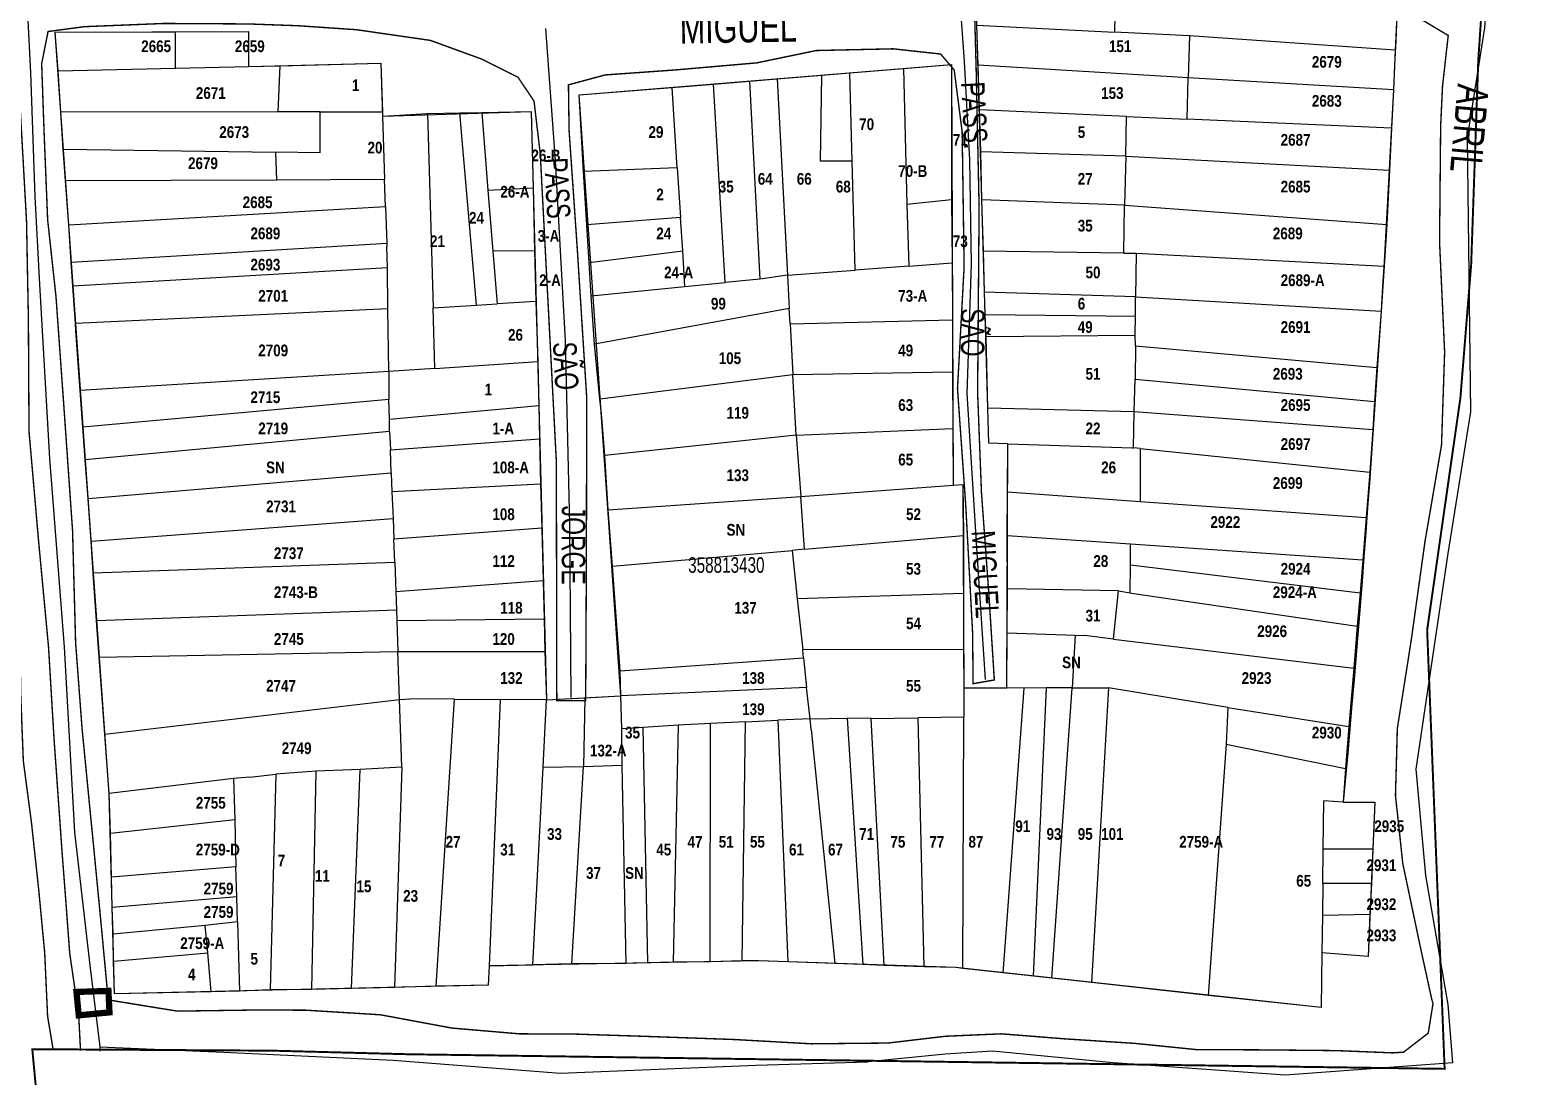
# Model space of a CAD drawing. Extents: x 201676 to 203188, y 4837754 to 4839005.
# Drawn here: x 202997.1 to 203188, y 4838047.1 to 4838181.3 of the extents above; entities that cross this region are included whole.
import ezdxf
from ezdxf.enums import TextEntityAlignment as Align

# ---------------------------------------------------------------- set-up
doc = ezdxf.new("R2010")
doc.units = 0
doc.header["$LTSCALE"] = 1.5
doc.header["$MEASUREMENT"] = 0
for name, pattern in [('PHANTOMX2', [5, 2.5, -0.5, 0.5, -0.5, 0.5, -0.5]), ('TRACO_11', [8, 3, -1, 3, -1]), ('TRACO_25', [8, 3, -1, 1, -1, 1, -1])]:
    doc.linetypes.add(name, pattern=pattern)
for name, color, linetype in [('CD-MALHA-LOTES', 40, 'CONTINUOUS'), ('CD_TXT_QUADRA', 7, 'CONTINUOUS'), ('HD-CANAIS', 7, 'CONTINUOUS'), ('LM-LIM-SETOR-FISCAL', 7, 'CONTINUOUS'), ('RU-QUADRAS', 210, 'CONTINUOUS'), ('SV-EIXO-RUA-N-PAV', 6, 'CONTINUOUS'), ('SV-EIXO-RUA-PAV', 20, 'CONTINUOUS'), ('SV-PONTE-BUEIRO', 7, 'CONTINUOUS'), ('SV-RUA-NAO-PAV-S-GUIA-C-GUIA', 7, 'PHANTOMX2'), ('SV-RUA-PAVIM-S-GUIA-C-GUIA', 7, 'CONTINUOUS'), ('SV-TXT-RUA-N-PAV-S-GUIA-C-GUIA', 7, 'CONTINUOUS'), ('SV-TXT-RUA-PAV-S-GUIA-C-GUIA', 7, 'CONTINUOUS'), ('Th_NmrPort', 7, 'CONTINUOUS')]:
    doc.layers.add(name, color=color, linetype=linetype)
doc.styles.add('ARIAL', font='ARIAL.TTF')
doc.styles.get("Standard").update_dxf_attribs({"font": 'swisscbo.ttf'})
doc.linetypes.add('Limite', pattern='A,20,-3,[130,ltypeshp.shx,S=6.35,R=0,X=0,Y=0],-3,20', length=46)

msp = doc.modelspace()

# ---------------------------------------------------------------- linework, layer by layer
at = {"layer": 'CD-MALHA-LOTES', "linetype": 'Continuous'}
for p, q in [((203136.24, 4838185.7), (203136.11, 4838181)), ((203118.49, 4838181.9), (203136.11, 4838181)), ((203118.64, 4838176.76), (203118.49, 4838181.9)), ((203172.31, 4838183.09), (203172.09, 4838178.71)), ((203000.41, 4838181), (203015.83, 4838181.04)), ((203000.76, 4838176.05), (203000.41, 4838181)), ((203015.79, 4838176.4), (203015.83, 4838181.04)), ((203015.83, 4838181.04), (203025.15, 4838181.07)), ((203025.15, 4838181.07), (203025.16, 4838176.61)), ((203145.72, 4838180.52), (203136.11, 4838181)), ((203145.72, 4838180.52), (203145.58, 4838175.16)), ((203172.09, 4838178.71), (203145.72, 4838180.52)), ((203172.09, 4838178.71), (203171.86, 4838173.6)), ((203000.76, 4838176.05), (203015.79, 4838176.4)), ((203001.12, 4838170.74), (203000.76, 4838176.05)), ((203015.79, 4838176.4), (203025.16, 4838176.61)), ((203025.16, 4838176.61), (203029.17, 4838176.68)), ((203029.17, 4838176.68), (203028.93, 4838170.78)), ((203029.17, 4838176.68), (203042.13, 4838177.02)), ((203042.13, 4838177.02), (203042.32, 4838170.81)), ((203098.63, 4838175.48), (203102.2, 4838175.78)), ((203102.2, 4838175.78), (203109.08, 4838176.34)), ((203102.5, 4838164.47), (203102.2, 4838175.78)), ((203109.08, 4838176.34), (203115.26, 4838176.84)), ((203109.08, 4838176.34), (203109.51, 4838158.92)), ((203115.26, 4838176.84), (203115.24, 4838159.5)), ((203145.58, 4838175.16), (203118.64, 4838176.76)), ((203118.81, 4838171.06), (203118.64, 4838176.76)), ((203067.55, 4838172.95), (203079.45, 4838173.92)), ((203079.45, 4838173.92), (203084.73, 4838174.35)), ((203080.09, 4838163.6), (203079.45, 4838173.92)), ((203084.73, 4838174.35), (203089.34, 4838174.73)), ((203086.24, 4838148.91), (203084.73, 4838174.35)), ((203089.34, 4838174.73), (203092.91, 4838175.04)), ((203089.34, 4838174.73), (203090.68, 4838149.35)), ((203092.91, 4838175.04), (203098.63, 4838175.48)), ((203092.91, 4838175.04), (203094.23, 4838149.83)), ((203098.47, 4838164.47), (203098.63, 4838175.48)), ((203145.44, 4838169.86), (203145.58, 4838175.16)), ((203171.86, 4838173.6), (203145.58, 4838175.16)), ((203068.1, 4838163.16), (203067.55, 4838172.95)), ((203171.86, 4838173.6), (203171.63, 4838168.69)), ((203028.93, 4838170.78), (203001.12, 4838170.74)), ((203001.43, 4838166.02), (203001.12, 4838170.74)), ((203034.34, 4838170.79), (203028.93, 4838170.78)), ((203034.33, 4838165.52), (203034.34, 4838170.79)), ((203034.34, 4838170.79), (203042.32, 4838170.81)), ((203042.32, 4838170.81), (203042.35, 4838170.24)), ((203042.35, 4838170.24), (203048.12, 4838170.59)), ((203042.35, 4838170.24), (203042.61, 4838162.14)), ((203048.12, 4838170.59), (203052.23, 4838170.66)), ((203048.12, 4838170.59), (203048.81, 4838145.68)), ((203052.23, 4838170.66), (203055.05, 4838170.7)), ((203054.37, 4838146.02), (203052.23, 4838170.66)), ((203055.05, 4838170.7), (203061.37, 4838170.82)), ((203055.05, 4838170.7), (203055.85, 4838160.76)), ((203061.37, 4838170.82), (203061.62, 4838161.05)), ((203137.66, 4838170.21), (203118.81, 4838171.06)), ((203118.99, 4838165.67), (203118.81, 4838171.06)), ((203137.57, 4838165.12), (203137.66, 4838170.21)), ((203137.66, 4838170.21), (203145.44, 4838169.86)), ((203171.63, 4838168.69), (203145.44, 4838169.86)), ((203171.63, 4838168.69), (203171.37, 4838163.3)), ((203001.43, 4838166.02), (203028.67, 4838165.6)), ((203001.73, 4838162), (203001.43, 4838166.02)), ((203034.33, 4838165.52), (203028.67, 4838165.6)), ((203028.78, 4838162.09), (203028.67, 4838165.6)), ((203102.5, 4838164.47), (203098.47, 4838164.47)), ((203102.88, 4838150.49), (203102.5, 4838164.47)), ((203137.57, 4838165.12), (203118.99, 4838165.67)), ((203119.15, 4838159.49), (203118.99, 4838165.67)), ((203137.57, 4838165.12), (203137.43, 4838158.81)), ((203137.57, 4838165.12), (203171.37, 4838163.3)), ((203080.09, 4838163.6), (203068.1, 4838163.16)), ((203068.52, 4838156.3), (203068.1, 4838163.16)), ((203080.09, 4838163.6), (203080.53, 4838157.23)), ((203171.37, 4838163.3), (203171.03, 4838156.35)), ((203001.73, 4838162), (203028.78, 4838162.09)), ((203002.13, 4838156.25), (203001.73, 4838162)), ((203028.78, 4838162.09), (203042.61, 4838162.14)), ((203042.73, 4838158.63), (203042.61, 4838162.14)), ((203055.85, 4838160.76), (203061.62, 4838161.05)), ((203055.85, 4838160.76), (203056.48, 4838152.93)), ((203061.62, 4838161.05), (203061.83, 4838152.98)), ((203042.73, 4838158.63), (203002.13, 4838156.25)), ((203042.73, 4838158.63), (203042.89, 4838153.97)), ((203115.24, 4838159.5), (203109.51, 4838158.92)), ((203109.51, 4838158.92), (203109.76, 4838151.01)), ((203115.24, 4838159.5), (203115.34, 4838151.44)), ((203137.43, 4838158.81), (203119.15, 4838159.49)), ((203119.33, 4838152.94), (203119.15, 4838159.49)), ((203137.34, 4838152.67), (203137.43, 4838158.81)), ((203137.43, 4838158.81), (203171.03, 4838156.35)), ((203080.53, 4838157.23), (203068.52, 4838156.3)), ((203080.82, 4838152.99), (203080.53, 4838157.23)), ((203002.46, 4838151.53), (203002.13, 4838156.25)), ((203068.82, 4838151.49), (203068.52, 4838156.3)), ((203171.03, 4838156.35), (203170.67, 4838151.02)), ((203002.46, 4838151.53), (203042.89, 4838153.97)), ((203042.89, 4838153.97), (203042.9, 4838153.51)), ((203042.97, 4838150.77), (203042.9, 4838153.51)), ((203061.83, 4838152.98), (203056.48, 4838152.93)), ((203056.48, 4838152.93), (203057.02, 4838146.18)), ((203061.83, 4838152.98), (203062, 4838146.47)), ((203068.82, 4838151.49), (203080.82, 4838152.99)), ((203081.09, 4838148.4), (203080.82, 4838152.99)), ((203137.34, 4838152.67), (203119.33, 4838152.94)), ((203119.46, 4838147.69), (203119.33, 4838152.94)), ((203002.66, 4838148.45), (203002.46, 4838151.53)), ((203069.06, 4838147.21), (203068.82, 4838151.49)), ((203109.76, 4838151.01), (203102.88, 4838150.49)), ((203109.76, 4838151.01), (203115.34, 4838151.44)), ((203115.34, 4838151.44), (203115.37, 4838144.12)), ((203137.34, 4838152.67), (203138.92, 4838152.66)), ((203138.92, 4838152.66), (203138.83, 4838147.08)), ((203138.92, 4838152.66), (203170.67, 4838151.02)), ((203170.67, 4838151.02), (203170.28, 4838145.24)), ((203042.97, 4838150.77), (203002.66, 4838148.45)), ((203043.01, 4838145.52), (203042.97, 4838150.77)), ((203090.68, 4838149.35), (203086.24, 4838148.91)), ((203094.23, 4838149.83), (203090.68, 4838149.35)), ((203094.23, 4838149.83), (203102.88, 4838150.49)), ((203094.23, 4838149.83), (203094.46, 4838145.59)), ((203003, 4838143.64), (203002.66, 4838148.45)), ((203069.06, 4838147.21), (203081.09, 4838148.4)), ((203069.52, 4838140.99), (203069.06, 4838147.21)), ((203081.09, 4838148.4), (203086.24, 4838148.91)), ((203138.83, 4838147.08), (203119.46, 4838147.69)), ((203119.57, 4838144.8), (203119.46, 4838147.69)), ((203043.01, 4838145.52), (203003, 4838143.64)), ((203043.14, 4838137.48), (203043.01, 4838145.52)), ((203048.81, 4838145.68), (203054.37, 4838146.02)), ((203049.02, 4838137.88), (203048.81, 4838145.68)), ((203054.37, 4838146.02), (203057.02, 4838146.18)), ((203062, 4838146.47), (203057.02, 4838146.18)), ((203062, 4838146.47), (203062.22, 4838138.76)), ((203094.46, 4838145.59), (203069.52, 4838140.99)), ((203094.57, 4838143.59), (203094.46, 4838145.59)), ((203138.82, 4838144.59), (203138.83, 4838147.08)), ((203138.83, 4838147.08), (203170.28, 4838145.24)), ((203170.28, 4838145.24), (203169.75, 4838137.99)), ((203003.06, 4838142.73), (203003, 4838143.64)), ((203094.57, 4838143.59), (203115.37, 4838144.12)), ((203094.57, 4838143.59), (203094.93, 4838137.05)), ((203115.37, 4838144.12), (203115.39, 4838137.4)), ((203119.57, 4838144.8), (203138.82, 4838144.59)), ((203119.67, 4838141.97), (203119.57, 4838144.8)), ((203138.78, 4838142.17), (203138.82, 4838144.59)), ((203003.6, 4838135.06), (203003.06, 4838142.73)), ((203119.67, 4838141.97), (203138.78, 4838142.17)), ((203119.89, 4838132.8), (203119.67, 4838141.97)), ((203138.82, 4838140.78), (203138.78, 4838142.17)), ((203070.19, 4838133.95), (203069.52, 4838140.99)), ((203138.82, 4838140.78), (203138.79, 4838136.53)), ((203138.82, 4838140.78), (203169.75, 4838137.99)), ((203049.02, 4838137.88), (203043.14, 4838137.48)), ((203049.02, 4838137.88), (203062.22, 4838138.76)), ((203062.22, 4838138.76), (203062.37, 4838133.16)), ((203169.75, 4838137.99), (203169.44, 4838133.67)), ((203043.14, 4838137.48), (203003.6, 4838135.06)), ((203043.14, 4838137.48), (203043.16, 4838133.92)), ((203094.93, 4838137.05), (203070.19, 4838133.95)), ((203115.39, 4838137.4), (203094.93, 4838137.05)), ((203095.36, 4838129.33), (203094.93, 4838137.05)), ((203115.39, 4838137.4), (203115.42, 4838130.21)), ((203138.65, 4838132.31), (203138.79, 4838136.53)), ((203138.79, 4838136.53), (203169.44, 4838133.67)), ((203003.95, 4838130.36), (203003.6, 4838135.06)), ((203043.16, 4838133.92), (203003.95, 4838130.36)), ((203043.24, 4838131.39), (203043.16, 4838133.92)), ((203070.38, 4838132.12), (203070.19, 4838133.95)), ((203043.24, 4838131.39), (203062.37, 4838133.16)), ((203062.37, 4838133.16), (203062.45, 4838128.88)), ((203070.81, 4838126.73), (203070.38, 4838132.12)), ((203138.65, 4838132.31), (203119.89, 4838132.8)), ((203120.02, 4838128.3), (203119.89, 4838132.8)), ((203138.58, 4838127.73), (203138.65, 4838132.31)), ((203169.21, 4838130), (203138.65, 4838132.31)), ((203169.44, 4838133.67), (203169.21, 4838130)), ((203004.24, 4838126.19), (203003.95, 4838130.36)), ((203043.24, 4838129.79), (203043.24, 4838131.39)), ((203095.36, 4838129.33), (203115.42, 4838130.21)), ((203115.42, 4838130.21), (203115.47, 4838122.94)), ((203169.21, 4838130), (203168.83, 4838124.59)), ((203043.24, 4838129.79), (203004.24, 4838126.19)), ((203043.24, 4838129.79), (203043.35, 4838127.44)), ((203043.35, 4838127.44), (203062.45, 4838128.88)), ((203062.45, 4838128.88), (203062.6, 4838123.05)), ((203095.36, 4838129.33), (203070.81, 4838126.73)), ((203095.36, 4838129.33), (203095.92, 4838121.48)), ((203122.48, 4838128.23), (203120.02, 4838128.3)), ((203122.42, 4838122.07), (203122.48, 4838128.23)), ((203122.48, 4838128.23), (203138.38, 4838127.73)), ((203004.6, 4838121.18), (203004.24, 4838126.19)), ((203043.46, 4838124.47), (203043.35, 4838127.44)), ((203071.27, 4838119.77), (203070.81, 4838126.73)), ((203138.38, 4838127.73), (203138.58, 4838127.73)), ((203139.41, 4838127.64), (203138.58, 4838127.73)), ((203139.41, 4838127.64), (203139.42, 4838120.85)), ((203139.41, 4838127.64), (203168.83, 4838124.59)), ((203043.46, 4838124.47), (203004.6, 4838121.18)), ((203043.46, 4838124.47), (203043.55, 4838122.06)), ((203168.83, 4838124.59), (203168.38, 4838118.76)), ((203062.6, 4838123.05), (203043.55, 4838122.06)), ((203062.6, 4838123.05), (203062.75, 4838117.4)), ((203095.92, 4838121.48), (203115.47, 4838122.94)), ((203115.47, 4838122.94), (203116.69, 4838123.03)), ((203116.69, 4838123.03), (203116.76, 4838116.49)), ((203004.99, 4838115.74), (203004.6, 4838121.18)), ((203043.55, 4838122.06), (203043.69, 4838118.66)), ((203071.27, 4838119.77), (203095.92, 4838121.48)), ((203096.39, 4838114.7), (203095.92, 4838121.48)), ((203122.38, 4838116.43), (203122.42, 4838122.07)), ((203122.42, 4838122.07), (203139.42, 4838120.85)), ((203139.42, 4838120.85), (203168.38, 4838118.76)), ((203004.99, 4838115.74), (203043.69, 4838118.66)), ((203043.69, 4838118.66), (203043.8, 4838116.01)), ((203071.8, 4838112.54), (203071.27, 4838119.77)), ((203168.38, 4838118.76), (203167.95, 4838113.33)), ((203062.75, 4838117.4), (203043.8, 4838116.01)), ((203062.75, 4838117.4), (203062.9, 4838110.7)), ((203005.28, 4838111.64), (203004.99, 4838115.74)), ((203043.91, 4838113), (203043.8, 4838116.01)), ((203096.39, 4838114.7), (203094.81, 4838114.56)), ((203096.39, 4838114.7), (203116.76, 4838116.49)), ((203116.76, 4838116.49), (203116.77, 4838109.02)), ((203122.4, 4838109.65), (203122.38, 4838116.43)), ((203138.19, 4838115.35), (203122.38, 4838116.43)), ((203138.16, 4838112.69), (203138.19, 4838115.35)), ((203167.95, 4838113.33), (203138.19, 4838115.35)), ((203043.91, 4838113), (203005.28, 4838111.64)), ((203043.91, 4838113), (203044.04, 4838109.31)), ((203071.8, 4838112.54), (203094.81, 4838114.56)), ((203094.81, 4838114.56), (203095.48, 4838108.36)), ((203167.95, 4838113.33), (203167.59, 4838109.14)), ((203005.69, 4838105.55), (203005.28, 4838111.64)), ((203072.78, 4838099.11), (203071.8, 4838112.54)), ((203138.12, 4838109.11), (203138.16, 4838112.69)), ((203138.16, 4838112.69), (203167.59, 4838109.14)), ((203044.04, 4838109.31), (203062.9, 4838110.7)), ((203044.04, 4838109.31), (203044.12, 4838106.92)), ((203062.9, 4838110.7), (203063.04, 4838105.78)), ((203116.77, 4838109.02), (203095.48, 4838108.36)), ((203116.77, 4838109.02), (203116.79, 4838101.84)), ((203122.37, 4838104), (203122.4, 4838109.65)), ((203136.66, 4838109.38), (203122.4, 4838109.65)), ((203136.02, 4838103.18), (203136.66, 4838109.38)), ((203136.66, 4838109.38), (203138.12, 4838109.11)), ((203138.12, 4838109.11), (203138.29, 4838109.08)), ((203138.29, 4838109.08), (203167.23, 4838104.84)), ((203167.59, 4838109.14), (203167.23, 4838104.84)), ((203095.48, 4838108.36), (203096.18, 4838101.8)), ((203044.12, 4838106.92), (203005.69, 4838105.55)), ((203006.05, 4838100.86), (203005.69, 4838105.55)), ((203044.12, 4838106.92), (203044.16, 4838105.59)), ((203044.16, 4838105.59), (203063.04, 4838105.78)), ((203044.16, 4838105.59), (203044.3, 4838101.62)), ((203063.04, 4838105.78), (203063.14, 4838101.62)), ((203122.33, 4838096.95), (203122.37, 4838104)), ((203122.37, 4838104), (203131.1, 4838103.68)), ((203131.1, 4838103.68), (203130.71, 4838096.95)), ((203131.1, 4838103.68), (203132.27, 4838103.64)), ((203136.02, 4838103.18), (203132.27, 4838103.64)), ((203167.23, 4838104.84), (203166.79, 4838099.45)), ((203006.05, 4838100.86), (203044.3, 4838101.62)), ((203044.3, 4838101.62), (203063.14, 4838101.62)), ((203044.51, 4838095.44), (203044.3, 4838101.62)), ((203063.14, 4838101.62), (203063.36, 4838095.4)), ((203116.79, 4838101.84), (203096.18, 4838101.8)), ((203096.29, 4838100.78), (203096.18, 4838101.8)), ((203116.79, 4838101.84), (203116.82, 4838096.95)), ((203136.02, 4838103.18), (203166.79, 4838099.45)), ((203006.75, 4838090.98), (203006.05, 4838100.86)), ((203072.78, 4838099.11), (203096.29, 4838100.78)), ((203096.29, 4838100.78), (203096.68, 4838096.98)), ((203166.79, 4838099.45), (203166.16, 4838092)), ((203072.89, 4838095.9), (203072.78, 4838099.11)), ((203063.36, 4838095.4), (203068.25, 4838095.64)), ((203068.25, 4838095.64), (203068.08, 4838086.87)), ((203068.25, 4838095.64), (203072.89, 4838095.9)), ((203096.68, 4838096.98), (203072.89, 4838095.9)), ((203072.99, 4838091.69), (203072.89, 4838095.9)), ((203097.12, 4838092.95), (203096.68, 4838096.98)), ((203116.82, 4838096.95), (203116.84, 4838093.16)), ((203116.82, 4838096.95), (203122.33, 4838096.95)), ((203124.51, 4838096.89), (203122.33, 4838096.95)), ((203124.51, 4838096.89), (203122.36, 4838067.79)), ((203127.43, 4838096.95), (203124.51, 4838096.89)), ((203125.74, 4838059.98), (203127.43, 4838096.95)), ((203130.71, 4838096.95), (203127.43, 4838096.95)), ((203128.11, 4838059.7), (203130.71, 4838096.95)), ((203130.71, 4838096.95), (203135.37, 4838096.95)), ((203135.37, 4838096.95), (203133.18, 4838059.16)), ((203150.67, 4838094.42), (203135.37, 4838096.95)), ((203006.75, 4838090.98), (203044.51, 4838095.44)), ((203044.51, 4838095.44), (203045.82, 4838095.54)), ((203044.81, 4838086.77), (203044.51, 4838095.44)), ((203051.56, 4838095.5), (203045.82, 4838095.54)), ((203049.2, 4838058.68), (203051.56, 4838095.5)), ((203051.56, 4838095.5), (203057.41, 4838095.44)), ((203057.41, 4838095.44), (203055.99, 4838061.3)), ((203063.36, 4838095.4), (203057.41, 4838095.44)), ((203062.91, 4838086.75), (203063.36, 4838095.4)), ((203150.67, 4838094.42), (203150.43, 4838089.72)), ((203150.67, 4838094.42), (203166.16, 4838092)), ((203075.73, 4838091.86), (203072.99, 4838091.69)), ((203080.2, 4838092.14), (203075.73, 4838091.86)), ((203076.35, 4838061.67), (203075.73, 4838091.86)), ((203080.2, 4838092.14), (203079.57, 4838061.77)), ((203084.36, 4838092.35), (203080.2, 4838092.14)), ((203084.34, 4838061.83), (203084.36, 4838092.35)), ((203088.83, 4838092.59), (203084.36, 4838092.35)), ((203088.43, 4838061.93), (203088.83, 4838092.59)), ((203088.83, 4838092.59), (203093.01, 4838092.78)), ((203097.12, 4838092.95), (203093.01, 4838092.78)), ((203093.01, 4838092.78), (203094.28, 4838061.8)), ((203097.12, 4838092.95), (203101.87, 4838093.04)), ((203097.26, 4838091.62), (203097.12, 4838092.95)), ((203104.92, 4838093.03), (203101.87, 4838093.04)), ((203101.87, 4838093.04), (203103.88, 4838061.48)), ((203104.92, 4838093.03), (203110.98, 4838093.1)), ((203104.92, 4838093.03), (203106.56, 4838061.34)), ((203116.84, 4838093.16), (203110.98, 4838093.1)), ((203111.76, 4838061.19), (203110.98, 4838093.1)), ((203116.71, 4838060.95), (203116.84, 4838093.16)), ((203166.16, 4838092), (203165.74, 4838086.61)), ((203007.3, 4838083.39), (203006.75, 4838090.98)), ((203073.06, 4838087.02), (203072.99, 4838091.69)), ((203097.26, 4838091.62), (203100.3, 4838061.6)), ((203150.43, 4838089.72), (203148.14, 4838057.5)), ((203150.43, 4838089.72), (203165.74, 4838086.61)), ((203033.83, 4838086.25), (203028.68, 4838085.88)), ((203033.28, 4838058.28), (203033.83, 4838086.25)), ((203039.47, 4838086.48), (203033.83, 4838086.25)), ((203038.36, 4838058.41), (203039.47, 4838086.48)), ((203044.81, 4838086.77), (203039.47, 4838086.48)), ((203044.81, 4838086.77), (203043.88, 4838058.53)), ((203061.6, 4838061.41), (203062.91, 4838086.75)), ((203062.91, 4838086.75), (203068.08, 4838086.87)), ((203066.59, 4838061.55), (203068.08, 4838086.87)), ((203068.08, 4838086.87), (203073.06, 4838087.02)), ((203073.55, 4838061.61), (203073.06, 4838087.02)), ((203165.74, 4838086.61), (203165.44, 4838082.28)), ((203023.25, 4838085.3), (203007.3, 4838083.39)), ((203025.35, 4838085.47), (203023.25, 4838085.3)), ((203023.25, 4838085.3), (203023.4, 4838080.03)), ((203025.35, 4838085.47), (203028.68, 4838085.88)), ((203028.68, 4838085.88), (203027.94, 4838058.2)), ((203007.49, 4838078.28), (203007.3, 4838083.39)), ((203162.88, 4838076.27), (203162.96, 4838082.46)), ((203165.44, 4838082.28), (203162.96, 4838082.46)), ((203165.44, 4838082.28), (203169.5, 4838082.28)), ((203169.5, 4838082.28), (203169.23, 4838076.27)), ((203023.4, 4838080.03), (203007.49, 4838078.28)), ((203023.4, 4838080.03), (203023.56, 4838074.01)), ((203007.6, 4838072.68), (203007.49, 4838078.28)), ((203162.82, 4838071.85), (203162.88, 4838076.27)), ((203169.23, 4838076.27), (203162.88, 4838076.27)), ((203169.23, 4838076.27), (203169.04, 4838071.85)), ((203023.56, 4838074.01), (203007.6, 4838072.68)), ((203007.71, 4838068.79), (203007.6, 4838072.68)), ((203023.67, 4838070.16), (203023.56, 4838074.01)), ((203162.82, 4838071.85), (203162.77, 4838067.8)), ((203169.04, 4838071.85), (203162.82, 4838071.85)), ((203169.04, 4838071.85), (203168.86, 4838067.94)), ((203023.67, 4838070.16), (203007.71, 4838068.79)), ((203023.76, 4838066.94), (203023.67, 4838070.16)), ((203007.83, 4838065.34), (203007.71, 4838068.79)), ((203023.76, 4838066.94), (203019.63, 4838066.47)), ((203023.76, 4838066.94), (203024, 4838058.06)), ((203122.36, 4838067.79), (203121.81, 4838060.39)), ((203162.77, 4838067.8), (203162.7, 4838062.95)), ((203162.77, 4838067.8), (203168.86, 4838067.94)), ((203168.86, 4838067.94), (203168.62, 4838062.48)), ((203019.63, 4838066.47), (203007.83, 4838065.34)), ((203007.88, 4838061.89), (203007.83, 4838065.34)), ((203019.94, 4838062.95), (203019.63, 4838066.47)), ((203007.88, 4838061.89), (203019.94, 4838062.95)), ((203008.01, 4838057.71), (203007.88, 4838061.89)), ((203020.38, 4838057.97), (203019.94, 4838062.95)), ((203055.99, 4838061.3), (203055.89, 4838058.81)), ((203055.99, 4838061.3), (203061.6, 4838061.41)), ((203066.59, 4838061.55), (203061.6, 4838061.41)), ((203073.55, 4838061.61), (203066.59, 4838061.55)), ((203076.35, 4838061.67), (203073.55, 4838061.61)), ((203079.57, 4838061.77), (203076.35, 4838061.67)), ((203084.34, 4838061.83), (203079.57, 4838061.77)), ((203088.43, 4838061.93), (203084.34, 4838061.83)), ((203090.52, 4838061.95), (203088.43, 4838061.93)), ((203094.28, 4838061.8), (203090.52, 4838061.95)), ((203100.3, 4838061.6), (203094.28, 4838061.8)), ((203103.88, 4838061.48), (203100.3, 4838061.6)), ((203106.56, 4838061.34), (203103.88, 4838061.48)), ((203111.76, 4838061.19), (203106.56, 4838061.34)), ((203162.7, 4838062.95), (203162.61, 4838055.94)), ((203168.62, 4838062.48), (203162.7, 4838062.95)), ((203115.79, 4838061.07), (203111.76, 4838061.19)), ((203116.71, 4838060.95), (203115.79, 4838061.07)), ((203121.81, 4838060.39), (203116.71, 4838060.95)), ((203125.74, 4838059.98), (203121.81, 4838060.39)), ((203128.11, 4838059.7), (203125.74, 4838059.98)), ((203133.18, 4838059.16), (203128.11, 4838059.7)), ((203020.38, 4838057.97), (203008.01, 4838057.71)), ((203024, 4838058.06), (203020.38, 4838057.97)), ((203027.94, 4838058.2), (203024, 4838058.06)), ((203033.28, 4838058.28), (203027.94, 4838058.2)), ((203038.36, 4838058.41), (203033.28, 4838058.28)), ((203043.88, 4838058.53), (203038.36, 4838058.41)), ((203049.2, 4838058.68), (203043.88, 4838058.53)), ((203055.89, 4838058.81), (203049.2, 4838058.68)), ((203148.14, 4838057.5), (203133.18, 4838059.16)), ((203162.61, 4838055.94), (203148.14, 4838057.5))]:
    msp.add_line(p, q, dxfattribs=at)
at = {"layer": 'HD-CANAIS', "const_width": 0.18}
msp.add_lwpolyline([(202992.45, 4838180.97), (202992.64, 4838173.23), (202992.66, 4838165.22), (202993.1, 4838156.3), (202993.47, 4838148.23), (202994.07, 4838139.51), (202994.72, 4838130.99), (202995.01, 4838122.02), (202995.42, 4838113.7), (202995.86, 4838104.73), (202995.97, 4838096.38), (202996.31, 4838087.56), (202997.38, 4838079.47), (202997.51, 4838078.22), (202998.29, 4838070.99), (202999.05, 4838062.96), (202999.42, 4838054.85), (203000.14, 4838050.53)], dxfattribs=at)
at = {"layer": 'LM-LIM-SETOR-FISCAL', "linetype": 'Limite', "ltscale": 0.1}
msp.add_lwpolyline([(202799.42, 4837832.96, 0.25, 0.25, 0), (202822.48, 4837825.27, 0.25, 0.25, 0), (202824.7, 4837758.45, 0.25, 0.25, 0), (202914.71, 4837762.4, 0.25, 0.25, 0), (202953.65, 4837763.77, 0.25, 0.25, 0), (202989.93, 4837766.03, 0.25, 0.25, 0), (203012.38, 4837766.56, 0.25, 0.25, 0), (203010.37, 4837849.35, 0.25, 0.25, 0), (203009.91, 4837875.52, 0.25, 0.25, 0), (203008.2, 4837936.4, 0.25, 0.25, 0), (202997.46, 4838050.61, 0.25, 0.25, 0), (203028.27, 4838050.42, 0.25, 0.25, 0), (203045.71, 4838049.96, 0.25, 0.25, 0), (203178.43, 4838048.09, 0.25, 0.25, 0), (203176.19, 4838104.34, 0.25, 0.25, 0), (203180.45, 4838134.11, 0.25, 0.25, 0), (203181.83, 4838151.18, 0.25, 0.25, 0), (203182.74, 4838177.35, 0.25, 0.25, 0), (203185.72, 4838222.21, 0.25, 0.25, 0), (203186.62, 4838278.08, 0.25, 0.25, 0), (203183.34, 4838302.84, 0.25, 0.25, 0), (203180.94, 4838327.88, 0.25, 0.25, 0)], format="xyseb", dxfattribs=at)
at = {"layer": 'RU-QUADRAS', "color": 6, "linetype": 'Continuous'}
msp.add_lwpolyline([(203172.31, 4838183.09, -0.011571), (203165.44, 4838082.28), (203169.5, 4838082.28), (203168.62, 4838062.48), (203162.7, 4838062.95), (203162.61, 4838055.94), (203115.79, 4838061.07), (203090.52, 4838061.95), (203055.99, 4838061.3), (203055.89, 4838058.81), (203008.01, 4838057.71), (203007.3, 4838083.34), (203000.41, 4838181), (203025.15, 4838181.07), (203025.16, 4838176.61), (203042.13, 4838177.02), (203042.35, 4838170.24), (203061.37, 4838170.82), (203063.36, 4838095.4), (203072.89, 4838095.9), (203067.55, 4838172.95), (203115.26, 4838176.84), (203115.47, 4838122.94), (203116.69, 4838123.03), (203116.82, 4838096.95), (203122.33, 4838096.95), (203122.48, 4838128.23), (203120.02, 4838128.3), (203118.41, 4838185.04)], format="xyb", dxfattribs=at)
at = {"layer": 'SV-EIXO-RUA-N-PAV'}
for points in [[(203179.47, 4838048.88), (203178.9, 4838056.35), (203176.01, 4838072.87), (203174.77, 4838086.5), (203178.9, 4838114.17), (203181.79, 4838132.34), (203181.38, 4838167.44), (203183.59, 4838181.54), (203185.1, 4838203.37), (203187.16, 4838224.01), (203187.99, 4838244.87), (203185.92, 4838267.17), (203186.33, 4838283.28), (203184.37, 4838297.94), (203182.26, 4838346.44), (203175.13, 4838414.44), (203172.04, 4838444.05), (203166.94, 4838526.43), (203164.75, 4838562.15), (203161.94, 4838582.73)], [(202998.46, 4838305.37), (202998.13, 4838294.64), (202997.69, 4838277.48), (202996.8, 4838260.05), (202996.25, 4838239.02), (202996.03, 4838222.25), (202995.81, 4838200.17), (202996.86, 4838183.4), (202997.24, 4838175.77), (202997.8, 4838159.94), (202998.35, 4838149.43), (202999.68, 4838126.35), (203001.56, 4838102.17), (203002.89, 4838078.43), (203004.77, 4838061.72), (203006.1, 4838050.93), (203006.1, 4838050.35)], [(203119.6, 4838098.03), (203118.52, 4838114.27), (203117.25, 4838134.66), (203117.79, 4838151.27), (203117.61, 4838164.62), (203116.89, 4838177.25), (203116.54, 4838182.57), (203117.07, 4838187.08)], [(203063.21, 4838181.49), (203064.47, 4838164.53), (203065.73, 4838141.43), (203066.28, 4838117.88), (203066.46, 4838095.69)], [(203006.1, 4838050.93), (203022, 4838050.24), (203043.69, 4838049.2), (203065.16, 4838047.53), (203090.18, 4838048.58), (203104.57, 4838048.99)]]:
    msp.add_lwpolyline(points, dxfattribs=at)
at = {"layer": 'SV-EIXO-RUA-PAV'}
msp.add_lwpolyline([(203179.47, 4838048.88), (203157.98, 4838047.26), (203135.94, 4838048.88), (203120.5, 4838050.34), (203114.43, 4838049.99), (203104.57, 4838048.99)], dxfattribs=at)
at = {"layer": 'SV-PONTE-BUEIRO', "const_width": 0.8}
msp.add_lwpolyline([(203007.22, 4838058.08), (203007.35, 4838055.33), (203003.41, 4838054.95), (203003.12, 4838057.95)], close=True, dxfattribs=at)
at = {"layer": 'SV-RUA-NAO-PAV-S-GUIA-C-GUIA', "linetype": 'TRACO_25', "const_width": 0.18, "flags": 128}
for points in [[(203104.04, 4838051.37), (203097.28, 4838051.3), (203087.43, 4838051.85), (203076.19, 4838052.25), (203066.95, 4838052.55), (203059.86, 4838052.58), (203051.22, 4838053.32), (203042.08, 4838055.02), (203032.54, 4838055.61), (203026.44, 4838055.64), (203016.05, 4838055.49), (203007.19, 4838056.93), (203006.23, 4838067.16), (203005.16, 4838078.23), (203005.07, 4838079.1), (203003.84, 4838091.7), (203003.01, 4838102.73), (203002.62, 4838117.1), (203001.49, 4838133.25), (203000.49, 4838147.18), (202999.43, 4838156.92), (202998.99, 4838167.69), (202998.66, 4838176.96), (202999.48, 4838181.09), (203004.15, 4838181.71), (203014.31, 4838182.12), (203025.12, 4838182.06), (203031.51, 4838181.83), (203039, 4838181.32), (203048.47, 4838179.95), (203055, 4838177.57), (203059.69, 4838175.23), (203061.75, 4838172.17), (203062.55, 4838165.39), (203064.61, 4838125.96), (203064.67, 4838095.28), (203068.37, 4838095.28), (203068.46, 4838113.69), (203068.5, 4838134.15), (203067.3, 4838153.1), (203066.24, 4838168.44), (203066.16, 4838174.25), (203070.85, 4838175.52), (203079.82, 4838176.16), (203090.31, 4838177.07), (203097.91, 4838178.65), (203107.77, 4838178.87), (203113.85, 4838178.2), (203115.59, 4838176.15), (203116.61, 4838168.22), (203116.86, 4838150.9), (203116.01, 4838135.31), (203117.07, 4838120.32), (203117.95, 4838103.93), (203118.01, 4838097.47), (203120.73, 4838097.95), (203120.04, 4838108.83), (203119.08, 4838122.01), (203118.59, 4838134.74), (203118.78, 4838158.55), (203118.4, 4838176.37), (203118.17, 4838184.7), (203118.95, 4838186.87), (203124.15, 4838187.03), (203140.68, 4838186.41), (203149.6, 4838185.86), (203157.82, 4838185.06), (203168.15, 4838184.02), (203172.88, 4838183.34), (203175.76, 4838182.45), (203178.89, 4838180.58), (203178.16, 4838174.08), (203177.92, 4838168.98), (203177.78, 4838154.08), (203178.43, 4838140), (203178.03, 4838128.05), (203175.92, 4838115.75), (203174.15, 4838103.04), (203172.37, 4838091.73), (203172.13, 4838083.13), (203172.64, 4838078.41), (203173.07, 4838074.4), (203175.4, 4838063.33), (203176.82, 4838056.83)], [(203003.64, 4838050.43), (203003.41, 4838054.95), (203002.25, 4838062.95), (203001.75, 4838069.69), (203001.24, 4838076.31), (203001.11, 4838078.22), (203000.25, 4838090.35), (202999.54, 4838102.18), (202998.28, 4838115.62), (202997.04, 4838129.82), (202996.96, 4838144.28), (202996.72, 4838156.8), (202995.93, 4838170.93), (202994.22, 4838181.09)]]:
    msp.add_lwpolyline(points, dxfattribs=at)
at = {"layer": 'SV-RUA-PAVIM-S-GUIA-C-GUIA', "linetype": 'TRACO_11', "const_width": 0.18, "flags": 128}
msp.add_lwpolyline([(203104.04, 4838051.37), (203107.12, 4838051.4), (203114.47, 4838052.27), (203121.62, 4838052.58), (203129.71, 4838051.94), (203138.8, 4838051.35), (203146.59, 4838050.56), (203155.48, 4838050.52), (203164.53, 4838050.43), (203171.77, 4838050.14), (203173.17, 4838050.23), (203176.33, 4838052.67), (203176.95, 4838056.51), (203176.82, 4838056.83)], dxfattribs=at)

# ---------------------------------------------------------------- texts
at = {"layer": 'CD_TXT_QUADRA', "linetype": 'Continuous', "style": 'ARIAL', "width": 0.7}
msp.add_text('358813430', height=2, dxfattribs=at).set_placement((203081.5, 4838111.69))
at = {"layer": 'SV-TXT-RUA-N-PAV-S-GUIA-C-GUIA', "style": 'ARIAL', "width": 0.7}
for s, height, rotation, p in [('MIGUEL', 4, 1, (203080.45, 4838179.54)), ('PASS.', 3, 273, (203116.46, 4838174.57)), ('PASS.', 3, 273, (203063.03, 4838164.85)), ('SÃO', 3, 270, (203116.46, 4838145.61)), ('SÃO', 3, 273, (203064.17, 4838141.23)), ('JORGE', 3, 270, (203065.31, 4838120.28)), ('MIGUEL', 3, 273, (203117.79, 4838117.04))]:
    msp.add_text(s, height=height, rotation=rotation, dxfattribs=at).set_placement(p)
at = {"layer": 'SV-TXT-RUA-PAV-S-GUIA-C-GUIA', "style": 'ARIAL', "width": 0.7}
msp.add_text('ABRIL', height=4, rotation=265, dxfattribs=at).set_placement((203180.11, 4838174.46))
at = {"layer": 'Th_NmrPort', "color": 1}
for s, p in [('2665', (203011.42, 4838179.2)), ('2659', (203023.42, 4838179.2)), ('151', (203135.42, 4838179.2)), ('2679', (203161.42, 4838177.2)), ('2671', (203018.42, 4838173.2)), ('1', (203038.42, 4838174.2)), ('153', (203134.42, 4838173.2)), ('2683', (203161.42, 4838172.2)), ('2673', (203021.42, 4838168.2)), ('29', (203076.42, 4838168.2)), ('70', (203103.42, 4838169.2)), ('5', (203131.42, 4838168.2)), ('20', (203040.42, 4838166.2)), ('71', (203115.42, 4838167.2)), ('2687', (203157.42, 4838167.2)), ('2679', (203017.42, 4838164.2)), ('26-B', (203061.42, 4838165.2)), ('64', (203090.42, 4838162.2)), ('66', (203095.42, 4838162.2)), ('70-B', (203108.42, 4838163.2)), ('27', (203131.42, 4838162.2)), ('26-A', (203057.44, 4838160.55)), ('2', (203077.42, 4838160.2)), ('35', (203085.42, 4838161.2)), ('68', (203100.42, 4838161.2)), ('2685', (203157.42, 4838161.2)), ('2685', (203024.42, 4838159.2)), ('24', (203053.42, 4838157.2)), ('35', (203131.42, 4838156.2)), ('2689', (203025.42, 4838155.2)), ('21', (203048.42, 4838154.2)), ('3-A', (203062.22, 4838154.88)), ('24', (203077.42, 4838155.2)), ('73', (203115.42, 4838154.2)), ('2689', (203156.42, 4838155.2)), ('2693', (203025.42, 4838151.2)), ('24-A', (203078.42, 4838150.2)), ('50', (203132.42, 4838150.2)), ('2-A', (203062.42, 4838149.2)), ('2689-A', (203157.42, 4838149.2)), ('2701', (203026.42, 4838147.2)), ('73-A', (203108.42, 4838147.2)), ('99', (203084.42, 4838146.2)), ('6', (203131.42, 4838146.2)), ('49', (203131.42, 4838143.2)), ('2691', (203157.42, 4838143.2)), ('26', (203058.42, 4838142.2)), ('2709', (203026.42, 4838140.2)), ('105', (203085.42, 4838139.2)), ('49', (203108.42, 4838140.2)), ('51', (203132.42, 4838137.2)), ('2693', (203156.42, 4838137.2)), ('1', (203055.42, 4838135.2)), ('2715', (203025.42, 4838134.2)), ('63', (203108.42, 4838133.2)), ('2695', (203157.42, 4838133.2)), ('119', (203086.42, 4838132.2)), ('2719', (203026.42, 4838130.2)), ('1-A', (203056.42, 4838130.2)), ('22', (203132.42, 4838130.2)), ('2697', (203157.42, 4838128.2)), ('65', (203108.42, 4838126.2)), ('SN', (203027.42, 4838125.2)), ('108-A', (203056.42, 4838125.2)), ('133', (203086.42, 4838124.2)), ('26', (203134.42, 4838125.2)), ('2699', (203156.42, 4838123.2)), ('2731', (203027.42, 4838120.2)), ('108', (203056.42, 4838119.2)), ('52', (203109.42, 4838119.2)), ('2922', (203148.42, 4838118.2)), ('SN', (203086.42, 4838117.2)), ('2737', (203028.42, 4838114.2)), ('112', (203056.42, 4838113.2)), ('53', (203109.42, 4838112.2)), ('28', (203133.42, 4838113.2)), ('2924', (203157.42, 4838112.2)), ('2743-B', (203028.42, 4838109.2)), ('2924-A', (203156.42, 4838109.2)), ('118', (203057.42, 4838107.2)), ('137', (203087.42, 4838107.2)), ('54', (203109.42, 4838105.2)), ('31', (203132.42, 4838106.2)), ('2745', (203028.42, 4838103.2)), ('120', (203056.42, 4838103.2)), ('2926', (203154.42, 4838104.2)), ('SN', (203129.42, 4838100.2)), ('2747', (203027.42, 4838097.2)), ('132', (203057.42, 4838098.2)), ('138', (203088.42, 4838098.2)), ('55', (203109.42, 4838097.2)), ('2923', (203152.42, 4838098.2)), ('139', (203088.42, 4838094.2)), ('35', (203073.42, 4838091.2)), ('2930', (203161.42, 4838091.2)), ('2749', (203029.42, 4838089.2)), ('132-A', (203068.92, 4838088.9)), ('2755', (203018.42, 4838082.2)), ('33', (203063.42, 4838078.2)), ('71', (203103.42, 4838078.2)), ('91', (203123.42, 4838079.2)), ('93', (203127.42, 4838078.2)), ('95', (203131.42, 4838078.2)), ('101', (203134.42, 4838078.2)), ('2935', (203169.42, 4838079.2)), ('2759-D', (203018.42, 4838076.2)), ('27', (203050.42, 4838077.2)), ('31', (203057.42, 4838076.2)), ('45', (203077.42, 4838076.2)), ('47', (203081.42, 4838077.2)), ('51', (203085.42, 4838077.2)), ('55', (203089.42, 4838077.2)), ('61', (203094.42, 4838076.2)), ('67', (203099.42, 4838076.2)), ('75', (203107.42, 4838077.2)), ('77', (203112.42, 4838077.2)), ('87', (203117.42, 4838077.2)), ('2759-A', (203144.42, 4838077.2)), ('7', (203028.91, 4838074.81)), ('2931', (203168.42, 4838074.2)), ('11', (203033.67, 4838072.82)), ('37', (203068.42, 4838073.2)), ('SN', (203073.42, 4838073.2)), ('65', (203159.42, 4838072.2)), ('2759', (203019.42, 4838071.2)), ('15', (203039, 4838071.49)), ('23', (203044.98, 4838070.27)), ('2759', (203019.42, 4838068.2)), ('2932', (203168.42, 4838069.2)), ('2933', (203168.42, 4838065.2)), ('2759-A', (203016.42, 4838064.2)), ('5', (203025.42, 4838062.2)), ('4', (203017.42, 4838060.2))]:
    msp.add_text(s, height=1.5, dxfattribs=at).set_placement(p, align=Align.MIDDLE_LEFT)

doc.saveas('drawing.dxf')
